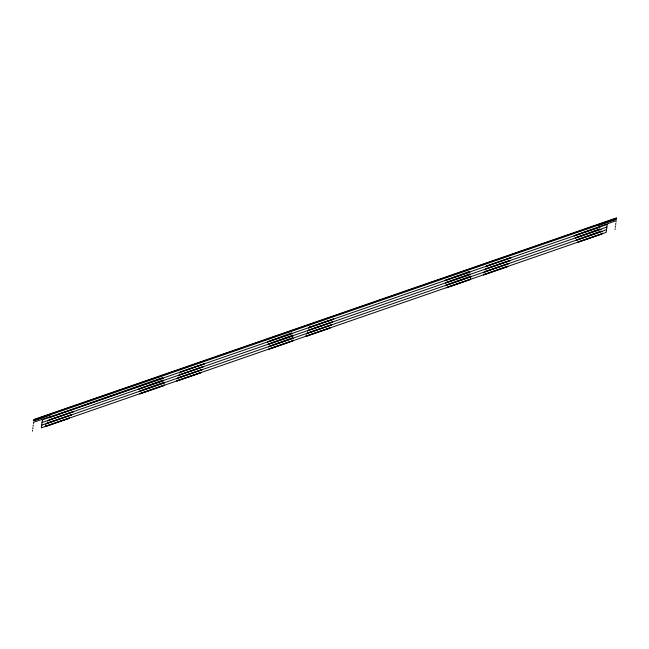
<?xml version="1.0" encoding="UTF-8"?>
<svg xmlns="http://www.w3.org/2000/svg" width="649" height="649" viewBox="0 0 649 649"><rect width="100%" height="100%" fill="white"/><g stroke="black" fill="none" stroke-linecap="round" stroke-linejoin="round"><path stroke-width="0.97" d="M32.45 431.098L32.555 430.311M32.75 428.835L32.904 427.65M33.099 426.166L33.253 424.981M33.448 423.505L33.61 422.272L51.36 416.131L49.584 417.924M42.485 419.205L41.358 427.813L606.182 232.366L607.229 224.392L42.396 419.838M45.462 425.841L45.357 426.636L69.565 418.256M45.657 424.373L47.377 423.018L71.585 414.646M47.62 421.144L49.34 419.798L73.548 411.417M51.596 414.297L33.789 420.876L33.975 419.489L616.55 217.902L616.428 218.851L33.845 420.447M51.303 416.569L162.712 377.604M138.902 388.808L163.159 380.03M163.353 378.554L162.656 378.034M139.357 391.193L163.621 382.415M163.816 380.939L163.11 380.428M164.075 384.792L163.978 385.587L139.77 393.967M164.27 383.324L163.564 382.813M176.99 380.33L176.885 381.117L201.093 372.745M177.185 378.854L178.094 377.791L202.301 369.411M178.337 375.917L179.246 374.846L203.453 366.466M179.497 372.964L180.406 371.893L204.613 363.521M180.406 371.893L180.463 371.455M267.55 341.739L291.815 332.929M268.005 344.132L292.261 335.355M292.456 333.878L291.758 333.359M268.467 346.517L292.723 337.74M292.918 336.271L292.212 335.752M293.178 340.125L293.08 340.912L268.873 349.292M293.372 338.648L292.675 338.137M306.093 335.655L305.987 336.45L330.195 328.07M306.287 334.178L307.196 333.115L331.404 324.735M307.439 331.241L308.348 330.171L332.556 321.79M308.599 328.289L309.508 327.218L333.716 318.846M309.508 327.218L309.565 326.788M445.068 280.311L469.332 271.501M445.522 282.704L469.779 273.927M469.973 272.45L469.276 271.939M445.985 285.089L470.241 276.312M470.436 274.843L469.73 274.324M470.695 278.697L470.598 279.484L446.39 287.864M470.89 277.22L470.184 276.709M483.61 274.227L483.505 275.022L507.713 266.642M483.805 272.75L484.714 271.688L508.921 263.307M484.957 269.814L485.866 268.743L510.073 260.363M486.117 266.869L487.026 265.79L511.234 257.418M487.026 265.79L487.083 265.36M574.17 235.636L616.185 220.684L616.023 221.909M598.67 224.992L598.613 225.43L616.372 219.289M575.436 237.753L599.692 228.975M599.887 227.499L598.378 227.264M576.701 239.854L600.958 231.085M601.152 229.6L599.644 229.373M602.223 233.186L602.118 233.973L577.91 242.353M602.418 231.717L600.901 231.482M615.025 229.511L615.13 228.716M615.325 227.239L615.479 226.055M615.674 224.578L615.828 223.394M33.926 419.806L616.509 218.218M51.247 416.966L162.599 378.432M180.349 372.291L204.557 363.911M267.493 342.137L291.701 333.756M309.459 327.615L333.659 319.243M445.011 280.709L469.219 272.329M486.969 266.187L511.177 257.815M574.114 236.033L598.321 227.661M42.047 422.507L606.88 227.053M49.283 420.187L73.491 411.815M138.854 389.197L163.061 380.825M179.197 375.236L203.405 366.855M267.956 344.53L292.164 336.15M308.299 330.56L332.507 322.18M445.474 283.102L469.681 274.722M485.817 269.132L510.025 260.76M575.379 238.142L599.587 229.762M41.698 425.168L606.531 229.722M47.32 423.408L71.528 415.036M139.308 391.582L163.516 383.202M178.037 378.18L202.245 369.8M268.41 346.907L292.618 338.527M307.147 333.505L331.347 325.125M445.928 285.479L470.136 277.099M484.657 272.077L508.865 263.697M576.645 240.244L600.852 231.871M45.414 426.239L69.621 417.859M139.819 393.57L164.027 385.19M176.934 380.728L201.141 372.348M268.921 348.894L293.129 340.514M306.036 336.052L330.244 327.672M446.439 287.466L470.647 279.094M483.554 274.624L507.761 266.244M577.967 241.955L602.167 233.575"/></g></svg>
